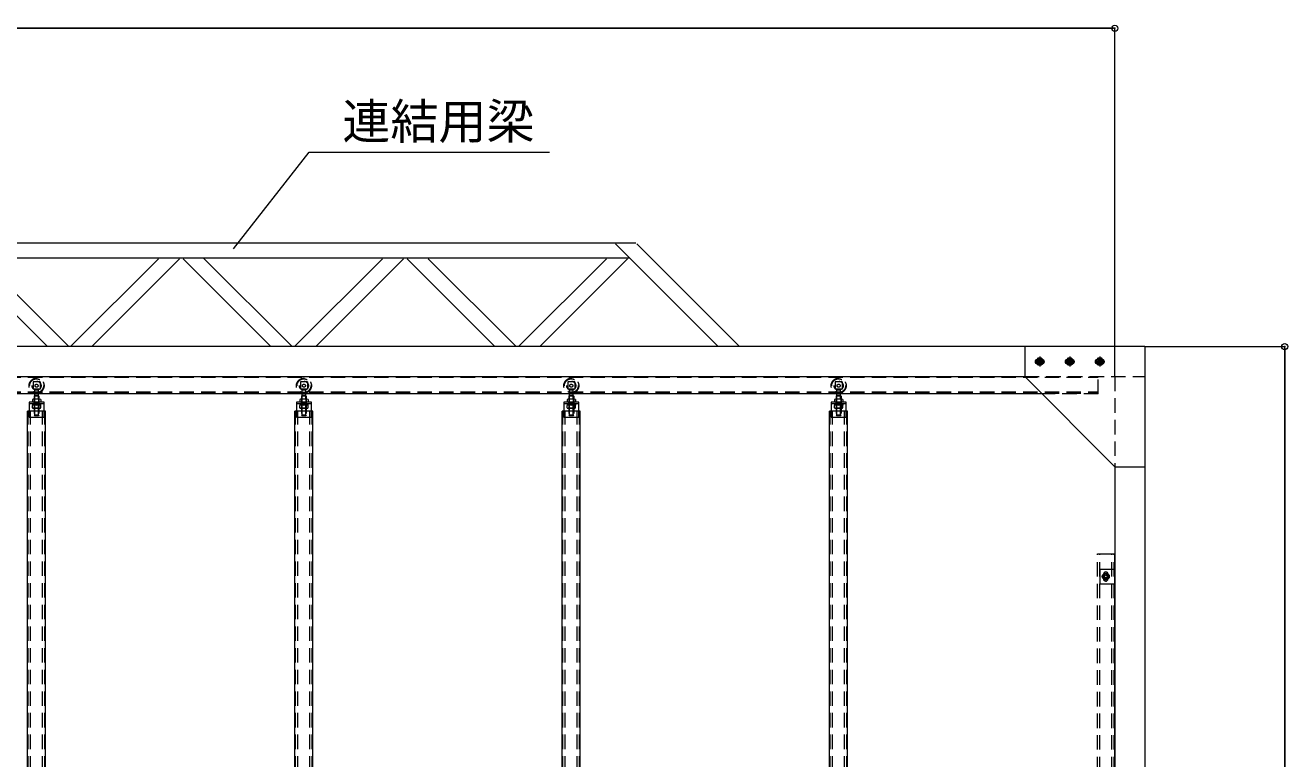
# Model space of a CAD drawing. Units: millimetres, scale not verified. Extents: x -10338 to 10338, y -7128 to 7128.
# Drawn here: x -1987 to 2214, y -921 to 1519 of the extents above; entities that cross this region are included whole.
import ezdxf
from ezdxf.enums import TextEntityAlignment as Align

# ---------------------------------------------------------------- set-up
doc = ezdxf.new("R2010")
doc.units = ezdxf.units.MM
doc.header["$LTSCALE"] = 40
doc.header["$PDMODE"] = 32
doc.header["$PDSIZE"] = 20
doc.linetypes.add('CHAIN2', pattern=[12, 9, -1, 1, -1])
doc.linetypes.add('DASHED1', pattern=[1.8, 1.2, -0.6])
for name, color, linetype, lineweight in [('0-0_0', 7, 'Continuous', 9), ('0-3_CYG-108', 7, 'Continuous', 9), ('0-9_TEXT', 7, 'Continuous', 9), ('0-D_寸法', 7, 'Continuous', 9)]:
    doc.layers.add(name, color=color, linetype=linetype, lineweight=lineweight)
doc.styles.add('ＭＳ ゴシック', font='')
doc.styles.get('ＭＳ ゴシック').set_extended_font_data('MS Gothic')

msp = doc.modelspace()

# ---------------------------------------------------------------- linework, layer by layer
at = {"layer": '0-0_0'}
for p, q in [((1739.61, 450.51), (2205.04, 450.51)), ((2204.04, -4049.49), (2204.04, 450.51)), ((2204.04, 446.51), (2204.04, -4045.49))]:
    msp.add_line(p, q, dxfattribs=at)
msp.add_point((2204.04, 450.51), dxfattribs=at)
at = {"layer": '0-3_CYG-108'}
for p, q in [((-2861.34, 795.26), (44.66, 795.26)), ((316.9, 452.69), (-23.16, 792.34)), ((387.54, 452.82), (47.67, 792.26)), ((-2805.28, 745.26), (23.96, 745.26)), ((-1915.6, 452.69), (-2205.55, 742.28)), ((-1844.84, 452.69), (-2136.92, 744.4)), ((-1834.54, 452.69), (-1543.92, 742.94)), ((-1763.78, 452.69), (-1473.82, 742.28)), ((-1172.1, 452.69), (-1462.05, 742.28)), ((-1101.34, 452.69), (-1392.68, 743.67)), ((-1089.04, 452.69), (-798.42, 742.94)), ((-1018.28, 452.69), (-728.32, 742.28)), ((-426.6, 452.69), (-716.55, 742.28)), ((-355.84, 452.69), (-646.45, 742.94)), ((-343.54, 452.69), (-52.92, 742.94)), ((-272.78, 452.69), (17.18, 742.28)), ((1738.61, 450.51), (-2855.34, 450.51)), ((1738.61, 450.51), (1738.61, -3549.49)), ((-8861.36, 350.51), (1338.61, 350.51)), ((-1955.84, 287.3), (-1955.84, 296.1)), ((-1943.34, 287.3), (-1943.34, 296.1)), ((-1066.14, 287.3), (-1066.14, 296.1)), ((-1053.64, 287.3), (-1053.64, 296.1)), ((-176.44, 287.3), (-176.44, 296.1)), ((-163.94, 287.3), (-163.94, 296.1)), ((713.26, 287.3), (713.26, 296.1)), ((725.76, 287.3), (725.76, 296.1)), ((1395.61, 293.51), (-8918.36, 293.51)), ((-1963.6, 274.48), (-1963.6, 266.53)), ((-1939.34, 275.48), (-1960.44, 275.48)), ((-1939.34, 265.53), (-1960.44, 265.53)), ((-1955.79, 287.3), (-1957.59, 285.5)), ((-1941.59, 285.5), (-1957.59, 285.5)), ((-1957.59, 285.5), (-1957.59, 275.48)), ((-1956.67, 274.48), (-1956.67, 266.53)), ((-1955.59, 275.48), (-1955.59, 287.3)), ((-1943.59, 275.48), (-1943.59, 287.3)), ((-1942.82, 274.48), (-1942.82, 266.53)), ((-1941.59, 285.5), (-1941.59, 275.48)), ((-1935.89, 274.48), (-1935.89, 266.53)), ((-1073.9, 274.48), (-1073.9, 266.53)), ((-1049.64, 275.48), (-1070.74, 275.48)), ((-1049.64, 265.53), (-1070.74, 265.53)), ((-1066.09, 287.3), (-1067.89, 285.5)), ((-1051.89, 285.5), (-1067.89, 285.5)), ((-1067.89, 285.5), (-1067.89, 275.48)), ((-1066.98, 274.48), (-1066.98, 266.53)), ((-1065.89, 275.48), (-1065.89, 287.3)), ((-1053.89, 275.48), (-1053.89, 287.3)), ((-1053.12, 274.48), (-1053.12, 266.53)), ((-1051.89, 285.5), (-1051.89, 275.48)), ((-1046.19, 274.48), (-1046.19, 266.53)), ((-184.2, 274.48), (-184.2, 266.53)), ((-159.94, 275.48), (-181.04, 275.48)), ((-159.94, 265.53), (-181.04, 265.53)), ((-176.39, 287.3), (-178.19, 285.5)), ((-162.19, 285.5), (-178.19, 285.5)), ((-178.19, 285.5), (-178.19, 275.48)), ((-177.28, 274.48), (-177.28, 266.53)), ((-176.19, 275.48), (-176.19, 287.3)), ((-164.19, 275.48), (-164.19, 287.3)), ((-163.42, 274.48), (-163.42, 266.53)), ((-162.19, 285.5), (-162.19, 275.48)), ((-156.49, 274.48), (-156.49, 266.53)), ((705.5, 274.48), (705.5, 266.53)), ((729.76, 275.48), (708.66, 275.48)), ((729.76, 265.53), (708.66, 265.53)), ((713.31, 287.3), (711.51, 285.5)), ((727.51, 285.5), (711.51, 285.5)), ((711.51, 285.5), (711.51, 275.48)), ((712.42, 274.48), (712.42, 266.53)), ((713.51, 275.48), (713.51, 287.3)), ((725.51, 275.48), (725.51, 287.3)), ((726.28, 274.48), (726.28, 266.53)), ((727.51, 285.5), (727.51, 275.48)), ((733.21, 274.48), (733.21, 266.53)), ((-1979.58, -3984.3), (-1979.58, 235.48)), ((-1974.58, 235.48), (-1979.58, 235.48)), ((-1919.58, 235.48), (-1924.58, 235.48)), ((-1919.58, -3984.3), (-1919.58, 235.48)), ((-1089.88, -3984.3), (-1089.88, 235.48)), ((-1084.88, 235.48), (-1089.88, 235.48)), ((-1029.88, 235.48), (-1034.88, 235.48)), ((-1029.88, -3984.3), (-1029.88, 235.48)), ((-200.18, -3984.3), (-200.18, 235.48)), ((-195.18, 235.48), (-200.18, 235.48)), ((-140.18, 235.48), (-145.18, 235.48)), ((-140.18, -3984.3), (-140.18, 235.48)), ((689.52, -3984.3), (689.52, 235.48)), ((694.52, 235.48), (689.52, 235.48)), ((749.52, 235.48), (744.52, 235.48)), ((749.52, -3984.3), (749.52, 235.48)), ((1638.61, 50.51), (1638.61, -3949.49)), ((1580.92, -239.49), (1638.61, -239.49)), ((1638.61, -3914.31), (1638.61, -239.49)), ((1588.61, -289.49), (1638.61, -289.49)), ((1588.61, -289.49), (1588.61, -339.49)), ((1638.61, -339.49), (1588.61, -339.49))]:
    msp.add_line(p, q, dxfattribs=at)
at = {"layer": '0-3_CYG-108', "linetype": 'CHAIN2'}
for p, q in [((1372.11, 400.51), (1405.11, 400.51)), ((1388.61, 417.01), (1388.61, 384.01)), ((1472.11, 400.51), (1505.11, 400.51)), ((1488.61, 417.01), (1488.61, 384.01)), ((1572.11, 400.51), (1605.11, 400.51)), ((1588.61, 417.01), (1588.61, 384.01))]:
    msp.add_line(p, q, dxfattribs=at)
at = {"layer": '0-3_CYG-108', "linetype": 'DASHED1'}
for p, q in [((-9106.36, 348.91), (1583.61, 348.91)), ((1338.61, 350.51), (1738.61, 350.51)), ((1583.61, 293.51), (1583.61, 350.51)), ((1638.61, 350.51), (1638.61, 50.51)), ((-9106.36, 299.51), (1583.61, 299.51)), ((-9106.36, 295.11), (1583.61, 295.11)), ((-1961.08, 333.3), (-1961.08, 308.3)), ((-1938.08, 333.3), (-1961.08, 333.3)), ((-1938.08, 308.3), (-1961.08, 308.3)), ((-1955.83, 296.1), (-1955.83, 308.3)), ((-1943.33, 296.1), (-1943.33, 308.3)), ((-1938.08, 333.3), (-1938.08, 308.3)), ((-1071.38, 333.3), (-1071.38, 308.3)), ((-1048.38, 333.3), (-1071.38, 333.3)), ((-1048.38, 308.3), (-1071.38, 308.3)), ((-1066.13, 296.1), (-1066.13, 308.3)), ((-1053.63, 296.1), (-1053.63, 308.3)), ((-1048.38, 333.3), (-1048.38, 308.3)), ((-181.68, 333.3), (-181.68, 308.3)), ((-158.68, 333.3), (-181.68, 333.3)), ((-158.68, 308.3), (-181.68, 308.3)), ((-176.43, 296.1), (-176.43, 308.3)), ((-163.93, 296.1), (-163.93, 308.3)), ((-158.68, 333.3), (-158.68, 308.3)), ((708.02, 333.3), (708.02, 308.3)), ((731.02, 333.3), (708.02, 333.3)), ((731.02, 308.3), (708.02, 308.3)), ((713.27, 296.1), (713.27, 308.3)), ((725.77, 296.1), (725.77, 308.3)), ((731.02, 333.3), (731.02, 308.3)), ((-1924.58, 259.48), (-1974.58, 259.48)), ((-1963.6, 246.58), (-1963.6, 254.48)), ((-1936.09, 259.48), (-1963.09, 259.48)), ((-1963.09, 259.48), (-1963.09, 255.48)), ((-1936.09, 255.48), (-1963.09, 255.48)), ((-1957.59, 275.48), (-1957.59, 222.3)), ((-1956.67, 246.58), (-1956.67, 254.48)), ((-1955.59, 220.3), (-1955.59, 275.48)), ((-1954.59, 259.48), (-1948.49, 255.58)), ((-1949.59, 259.48), (-1943.49, 255.58)), ((-1943.59, 220.3), (-1943.59, 275.48)), ((-1942.82, 246.58), (-1942.82, 254.48)), ((-1941.59, 275.48), (-1941.59, 222.3)), ((-1936.09, 259.48), (-1936.09, 255.48)), ((-1935.89, 246.58), (-1935.89, 254.48)), ((-1034.88, 259.48), (-1084.88, 259.48)), ((-1073.9, 246.58), (-1073.9, 254.48)), ((-1046.39, 259.48), (-1073.39, 259.48)), ((-1073.39, 259.48), (-1073.39, 255.48)), ((-1046.39, 255.48), (-1073.39, 255.48)), ((-1067.89, 275.48), (-1067.89, 222.3)), ((-1066.98, 246.58), (-1066.98, 254.48)), ((-1065.89, 220.3), (-1065.89, 275.48)), ((-1064.89, 259.48), (-1058.79, 255.58)), ((-1059.89, 259.48), (-1053.79, 255.58)), ((-1053.89, 220.3), (-1053.89, 275.48)), ((-1053.12, 246.58), (-1053.12, 254.48)), ((-1051.89, 275.48), (-1051.89, 222.3)), ((-1046.39, 259.48), (-1046.39, 255.48)), ((-1046.19, 246.58), (-1046.19, 254.48)), ((-145.18, 259.48), (-195.18, 259.48)), ((-184.2, 246.58), (-184.2, 254.48)), ((-156.69, 259.48), (-183.69, 259.48)), ((-183.69, 259.48), (-183.69, 255.48)), ((-156.69, 255.48), (-183.69, 255.48)), ((-178.19, 275.48), (-178.19, 222.3)), ((-177.28, 246.58), (-177.28, 254.48)), ((-176.19, 220.3), (-176.19, 275.48)), ((-175.19, 259.48), (-169.09, 255.58)), ((-170.19, 259.48), (-164.09, 255.58)), ((-164.19, 220.3), (-164.19, 275.48)), ((-163.42, 246.58), (-163.42, 254.48)), ((-162.19, 275.48), (-162.19, 222.3)), ((-156.69, 259.48), (-156.69, 255.48)), ((-156.49, 246.58), (-156.49, 254.48)), ((744.52, 259.48), (694.52, 259.48)), ((705.5, 246.58), (705.5, 254.48)), ((733.01, 259.48), (706.01, 259.48)), ((706.01, 259.48), (706.01, 255.48)), ((733.01, 255.48), (706.01, 255.48)), ((711.51, 275.48), (711.51, 222.3)), ((712.42, 246.58), (712.42, 254.48)), ((713.51, 220.3), (713.51, 275.48)), ((714.51, 259.48), (720.61, 255.58)), ((719.51, 259.48), (725.61, 255.58)), ((725.51, 220.3), (725.51, 275.48)), ((726.28, 246.58), (726.28, 254.48)), ((727.51, 275.48), (727.51, 222.3)), ((733.01, 259.48), (733.01, 255.48)), ((733.21, 246.58), (733.21, 254.48)), ((1583.61, 293.51), (1395.61, 293.51)), ((-1977.28, -3984.52), (-1977.28, 235.48)), ((-1924.58, 235.48), (-1974.58, 235.48)), ((-1969.58, -3984.52), (-1969.58, 235.48)), ((-1939.34, 245.58), (-1960.44, 245.58)), ((-1941.59, 222.3), (-1957.59, 222.3)), ((-1957.59, 222.3), (-1955.59, 220.3)), ((-1943.59, 220.3), (-1955.59, 220.3)), ((-1941.59, 222.3), (-1943.59, 220.3)), ((-1929.58, -3984.52), (-1929.58, 235.48)), ((-1921.88, -3984.52), (-1921.88, 235.48)), ((-1087.58, -3984.52), (-1087.58, 235.48)), ((-1034.88, 235.48), (-1084.88, 235.48)), ((-1079.88, -3984.52), (-1079.88, 235.48)), ((-1049.64, 245.58), (-1070.74, 245.58)), ((-1051.89, 222.3), (-1067.89, 222.3)), ((-1067.89, 222.3), (-1065.89, 220.3)), ((-1053.89, 220.3), (-1065.89, 220.3)), ((-1051.89, 222.3), (-1053.89, 220.3)), ((-1039.88, -3984.52), (-1039.88, 235.48)), ((-1032.18, -3984.52), (-1032.18, 235.48)), ((-197.88, -3984.52), (-197.88, 235.48)), ((-145.18, 235.48), (-195.18, 235.48)), ((-190.18, -3984.52), (-190.18, 235.48)), ((-159.94, 245.58), (-181.04, 245.58)), ((-162.19, 222.3), (-178.19, 222.3)), ((-178.19, 222.3), (-176.19, 220.3)), ((-164.19, 220.3), (-176.19, 220.3)), ((-162.19, 222.3), (-164.19, 220.3)), ((-150.18, -3984.52), (-150.18, 235.48)), ((-142.48, -3984.52), (-142.48, 235.48)), ((691.82, -3984.52), (691.82, 235.48)), ((744.52, 235.48), (694.52, 235.48)), ((699.52, -3984.52), (699.52, 235.48)), ((729.76, 245.58), (708.66, 245.58)), ((727.51, 222.3), (711.51, 222.3)), ((711.51, 222.3), (713.51, 220.3)), ((725.51, 220.3), (713.51, 220.3)), ((727.51, 222.3), (725.51, 220.3)), ((739.52, -3984.52), (739.52, 235.48)), ((747.22, -3984.52), (747.22, 235.48)), ((1580.92, -3914.49), (1580.92, -239.49)), ((1588.62, -3914.49), (1588.62, -239.49)), ((1628.61, -3914.49), (1628.61, -239.49)), ((1636.31, -3914.49), (1636.31, -239.49))]:
    msp.add_line(p, q, dxfattribs=at)
at = {"layer": '0-3_CYG-108'}
for points in [[(1338.61, 450.51), (1338.61, 350.51), (1638.61, 50.51), (1738.61, 50.51)], [(-1941.59, 285.5), (-1943.39, 287.3), (-1955.79, 287.3)], [(-1051.89, 285.5), (-1053.69, 287.3), (-1066.09, 287.3)], [(-162.19, 285.5), (-163.99, 287.3), (-176.39, 287.3)], [(727.51, 285.5), (725.71, 287.3), (713.31, 287.3)]]:
    msp.add_lwpolyline(points, dxfattribs=at)
for points in [[(1394.96, 411.51), (1382.26, 411.51), (1375.91, 400.51), (1382.26, 389.51), (1394.96, 389.51), (1401.32, 400.51)], [(1494.96, 411.51), (1482.26, 411.51), (1475.91, 400.51), (1482.26, 389.51), (1494.96, 389.51), (1501.32, 400.51)], [(1594.96, 411.51), (1582.26, 411.51), (1575.91, 400.51), (1582.26, 389.51), (1594.96, 389.51), (1601.32, 400.51)], [(-1974.58, 215.48), (-1924.58, 215.48), (-1924.58, 265.48), (-1974.58, 265.48)], [(-1084.88, 215.48), (-1034.88, 215.48), (-1034.88, 265.48), (-1084.88, 265.48)], [(-195.18, 215.48), (-145.18, 215.48), (-145.18, 265.48), (-195.18, 265.48)], [(694.52, 215.48), (744.52, 215.48), (744.52, 265.48), (694.52, 265.48)], [(1600.11, -319.4), (1600.11, -309.58), (1608.61, -304.67), (1617.11, -309.58), (1617.11, -319.4), (1608.61, -324.3)]]:
    msp.add_lwpolyline(points, close=True, dxfattribs=at)
for centre, radius in [((1388.61, 400.51), 11), ((1388.61, 400.51), 7.5), ((1388.61, 400.51), 7), ((1388.61, 400.51), 5.92), ((1488.61, 400.51), 11), ((1488.61, 400.51), 7.5), ((1488.61, 400.51), 7), ((1488.61, 400.51), 5.92), ((1588.61, 400.51), 11), ((1588.61, 400.51), 7.5), ((1588.61, 400.51), 7), ((1588.61, 400.51), 5.92), ((1608.61, -314.49), 11.63), ((1608.61, -314.49), 8.5), ((1608.61, -314.49), 5), ((1608.61, -314.49), 5), ((1608.61, -314.49), 4.19)]:
    msp.add_circle(centre, radius, dxfattribs=at)
at = {"layer": '0-3_CYG-108', "linetype": 'DASHED1'}
for centre, radius in [((-1949.58, 320.3), 25), ((-1949.58, 320.3), 23), ((-1059.88, 320.3), 25), ((-1059.88, 320.3), 23), ((-170.18, 320.3), 25), ((-170.18, 320.3), 23), ((719.52, 320.3), 25), ((719.52, 320.3), 23), ((-1949.58, 320.3), 15), ((-1949.58, 320.3), 5), ((-1059.88, 320.3), 15), ((-1059.88, 320.3), 5), ((-170.18, 320.3), 15), ((-170.18, 320.3), 5), ((719.52, 320.3), 15), ((719.52, 320.3), 5)]:
    msp.add_circle(centre, radius, dxfattribs=at)
at = {"layer": '0-3_CYG-108'}
for centre, radius, start, end in [((1380.61, 400.51), 7.5, 101.415, 258.585), ((1388.61, 400.51), 12, 126.444, 173.556), ((1388.61, 400.51), 12, 186.444, 233.556), ((1388.61, 400.51), 12, 66.444, 113.556), ((1388.61, 400.51), 12, 246.444, 293.556), ((1388.61, 400.51), 12, 6.444, 53.556), ((1388.61, 400.51), 12, 306.444, 353.556), ((1396.61, 400.51), 7.5, 281.415, 78.585), ((1480.61, 400.51), 7.5, 101.415, 258.585), ((1488.61, 400.51), 12, 126.444, 173.556), ((1488.61, 400.51), 12, 186.444, 233.556), ((1488.61, 400.51), 12, 66.444, 113.556), ((1488.61, 400.51), 12, 246.444, 293.556), ((1488.61, 400.51), 12, 6.444, 53.556), ((1488.61, 400.51), 12, 306.444, 353.556), ((1496.61, 400.51), 7.5, 281.415, 78.585), ((1580.61, 400.51), 7.5, 101.415, 258.585), ((1588.61, 400.51), 12, 126.444, 173.556), ((1588.61, 400.51), 12, 186.444, 233.556), ((1588.61, 400.51), 12, 66.444, 113.556), ((1588.61, 400.51), 12, 246.444, 293.556), ((1588.61, 400.51), 12, 6.444, 53.556), ((1588.61, 400.51), 12, 306.444, 353.556), ((1596.61, 400.51), 7.5, 281.415, 78.585), ((-1960.14, 269.02), 6.46, 57.58, 122.42), ((-1960.14, 271.98), 6.46, 237.58, 302.42), ((-1949.74, 250.99), 24.49, 73.565, 106.435), ((-1949.74, 290.02), 24.49, 253.565, 286.435), ((-1939.35, 268.98), 6.5, 57.795, 122.205), ((-1939.35, 272.03), 6.5, 237.795, 302.205), ((-1070.44, 269.02), 6.46, 57.58, 122.42), ((-1070.44, 271.98), 6.46, 237.58, 302.42), ((-1060.05, 250.99), 24.49, 73.565, 106.435), ((-1060.05, 290.02), 24.49, 253.565, 286.435), ((-1049.65, 268.98), 6.5, 57.795, 122.205), ((-1049.65, 272.03), 6.5, 237.795, 302.205), ((-180.74, 269.02), 6.46, 57.58, 122.42), ((-180.74, 271.98), 6.46, 237.58, 302.42), ((-170.35, 250.99), 24.49, 73.565, 106.435), ((-170.35, 290.02), 24.49, 253.565, 286.435), ((-159.96, 268.98), 6.5, 57.795, 122.205), ((-159.96, 272.03), 6.5, 237.795, 302.205), ((708.96, 269.02), 6.46, 57.58, 122.42), ((708.96, 271.98), 6.46, 237.58, 302.42), ((719.35, 250.99), 24.49, 73.565, 106.435), ((719.35, 290.02), 24.49, 253.565, 286.435), ((729.74, 268.98), 6.5, 57.795, 122.205), ((729.74, 272.03), 6.5, 237.795, 302.205), ((1608.34, -322.48), 7.5, 178.078, 358.078), ((1608.61, -306.49), 7.5, 0, 180)]:
    msp.add_arc(centre, radius, start, end, dxfattribs=at)
at = {"layer": '0-3_CYG-108', "linetype": 'DASHED1'}
for centre, radius, start, end in [((-1960.14, 249.02), 6.46, 57.58, 122.42), ((-1949.74, 230.99), 24.49, 73.565, 106.435), ((-1939.35, 248.98), 6.5, 57.795, 122.205), ((-1070.44, 249.02), 6.46, 57.58, 122.42), ((-1060.05, 230.99), 24.49, 73.565, 106.435), ((-1049.65, 248.98), 6.5, 57.795, 122.205), ((-180.74, 249.02), 6.46, 57.58, 122.42), ((-170.35, 230.99), 24.49, 73.565, 106.435), ((-159.96, 248.98), 6.5, 57.795, 122.205), ((708.96, 249.02), 6.46, 57.58, 122.42), ((719.35, 230.99), 24.49, 73.565, 106.435), ((729.74, 248.98), 6.5, 57.795, 122.205), ((-1960.14, 252.03), 6.46, 237.58, 302.42), ((-1949.74, 270.06), 24.49, 253.565, 286.435), ((-1939.35, 252.08), 6.5, 237.795, 302.205), ((-1070.44, 252.03), 6.46, 237.58, 302.42), ((-1060.05, 270.06), 24.49, 253.565, 286.435), ((-1049.65, 252.08), 6.5, 237.795, 302.205), ((-180.74, 252.03), 6.46, 237.58, 302.42), ((-170.35, 270.06), 24.49, 253.565, 286.435), ((-159.96, 252.08), 6.5, 237.795, 302.205), ((708.96, 252.03), 6.46, 237.58, 302.42), ((719.35, 270.06), 24.49, 253.565, 286.435), ((729.74, 252.08), 6.5, 237.795, 302.205)]:
    msp.add_arc(centre, radius, start, end, dxfattribs=at)
at = {"layer": '0-9_TEXT'}
for p, q in [((-1293.72, 775.41), (-1042.07, 1097.19)), ((-1042.07, 1097.19), (-242.7, 1097.19))]:
    msp.add_line(p, q, dxfattribs=at)
at = {"layer": '0-D_寸法'}
for p, q in [((1638.61, 1509.48), (-9161.36, 1509.48)), ((-9157.36, 1509.48), (1634.61, 1509.48)), ((1638.61, 352.51), (1638.61, 1510.48))]:
    msp.add_line(p, q, dxfattribs=at)
msp.add_point((1638.61, 1509.48), dxfattribs=at)

# ---------------------------------------------------------------- texts
at = {"layer": '0-9_TEXT', "style": 'ＭＳ ゴシック'}
msp.add_text('連結用梁', height=117.3, dxfattribs=at).set_placement((-932.06, 1106.11), align=Align.BOTTOM_LEFT)

doc.saveas('drawing.dxf')
